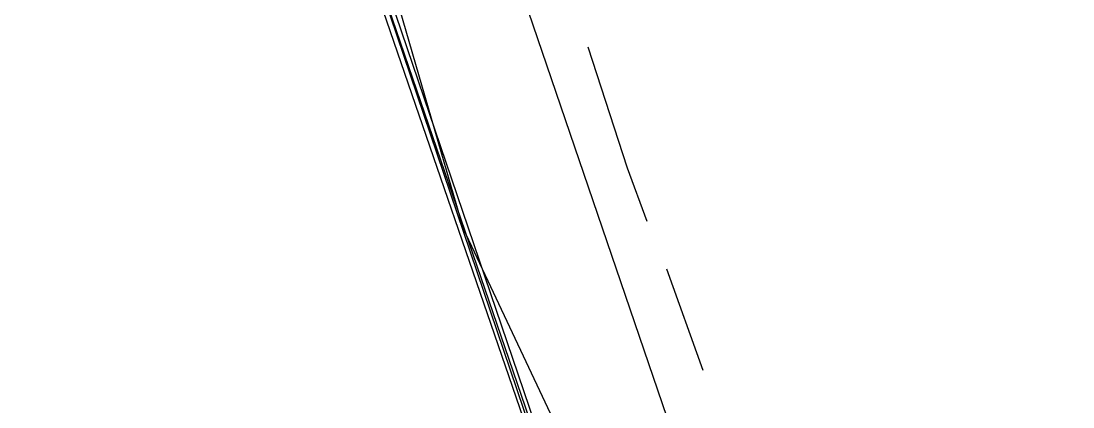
# Model space of a CAD drawing. Header units: feet. Extents: x -84 to 198, y -22 to 181.
# Drawn here: x 15.07 to 20.063, y 40.403 to 42.234 of the extents above; entities that cross this region are included whole.
import ezdxf

# ---------------------------------------------------------------- set-up
doc = ezdxf.new("R2010")
doc.units = ezdxf.units.FT
doc.layers.add('A-LINEA', color=7, linetype='CONTINUOUS')

msp = doc.modelspace()

# ---------------------------------------------------------------- linework, layer by layer
at = {"layer": 'A-LINEA'}
for p, q in [((15.07, 48.4907), (17.1689, 41.2494)), ((15.07, 48.4907), (17.1689, 41.2494)), ((17.1333, 43.2844), (18.3333, 39.7778)), ((17.1333, 43.2844), (18.3333, 39.7778)), ((17.1689, 41.2494), (22.9956, 28.8755)), ((17.1689, 41.2494), (22.9956, 28.8755)), ((18.1333, 41.0578), (18.3067, 40.5778)), ((18.1333, 41.0578), (18.3067, 40.5778))]:
    msp.add_line(p, q, dxfattribs=at)
for points in [[(16.48, 43.1778), (17.76, 39.4578), (17.76, 39.4444), (17.7733, 39.4578), (16.5067, 43.1911), (16.4933, 43.1911), (16.48, 43.1778)], [(16.48, 43.1778), (17.76, 39.4578), (17.76, 39.4444), (17.7733, 39.4578), (16.5067, 43.1911), (16.4933, 43.1911), (16.48, 43.1778)], [(16.5067, 43.1911), (17.7867, 39.4578), (17.8, 39.4578), (17.8, 39.4711), (16.5333, 43.1911), (16.52, 43.2044), (16.5067, 43.1911)], [(16.5067, 43.1911), (17.7867, 39.4578), (17.8, 39.4578), (17.8, 39.4711), (16.5333, 43.1911), (16.52, 43.2044), (16.5067, 43.1911)], [(17.76, 42.1111), (17.9467, 41.5378), (18.04, 41.2844)], [(17.76, 42.1111), (17.9467, 41.5378), (18.04, 41.2844)]]:
    msp.add_lwpolyline(points, dxfattribs=at)

doc.saveas('drawing.dxf')
